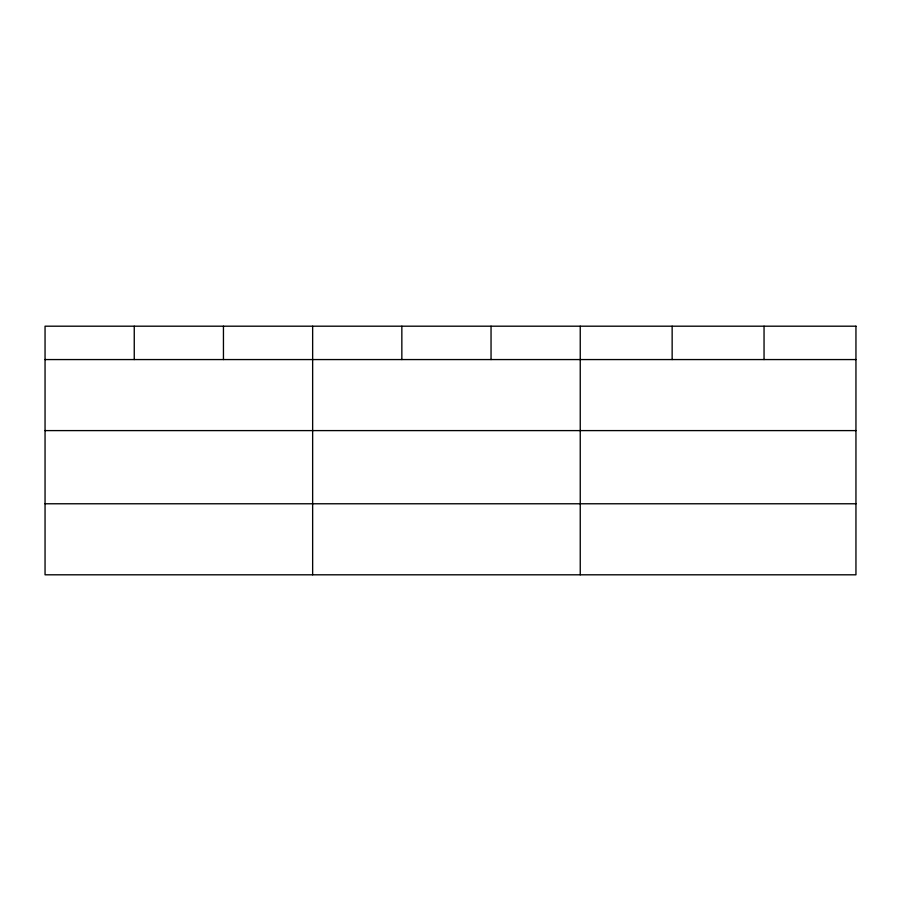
<?xml version="1.0" encoding="UTF-8"?>
<svg xmlns="http://www.w3.org/2000/svg" width="901" height="901" viewBox="0 0 901 901"><rect width="100%" height="100%" fill="white"/><g stroke="black" fill="none" stroke-linecap="round" stroke-linejoin="round"><path stroke-width="1.35" d="M45.05 359.567L855.95 359.567M45.05 430.599L855.95 430.599M45.05 503.772L855.95 503.772M764.048 326.196L764.048 359.567M672.146 326.196L672.146 359.567M580.244 326.196L580.244 574.804M491.045 326.196L491.045 359.567M401.846 326.196L401.846 359.567M312.647 326.196L312.647 574.804M223.448 326.196L223.448 359.567M134.249 326.196L134.249 359.567M855.95 326.196L45.05 326.196L45.05 574.804L855.95 574.804L855.95 326.196"/></g></svg>
